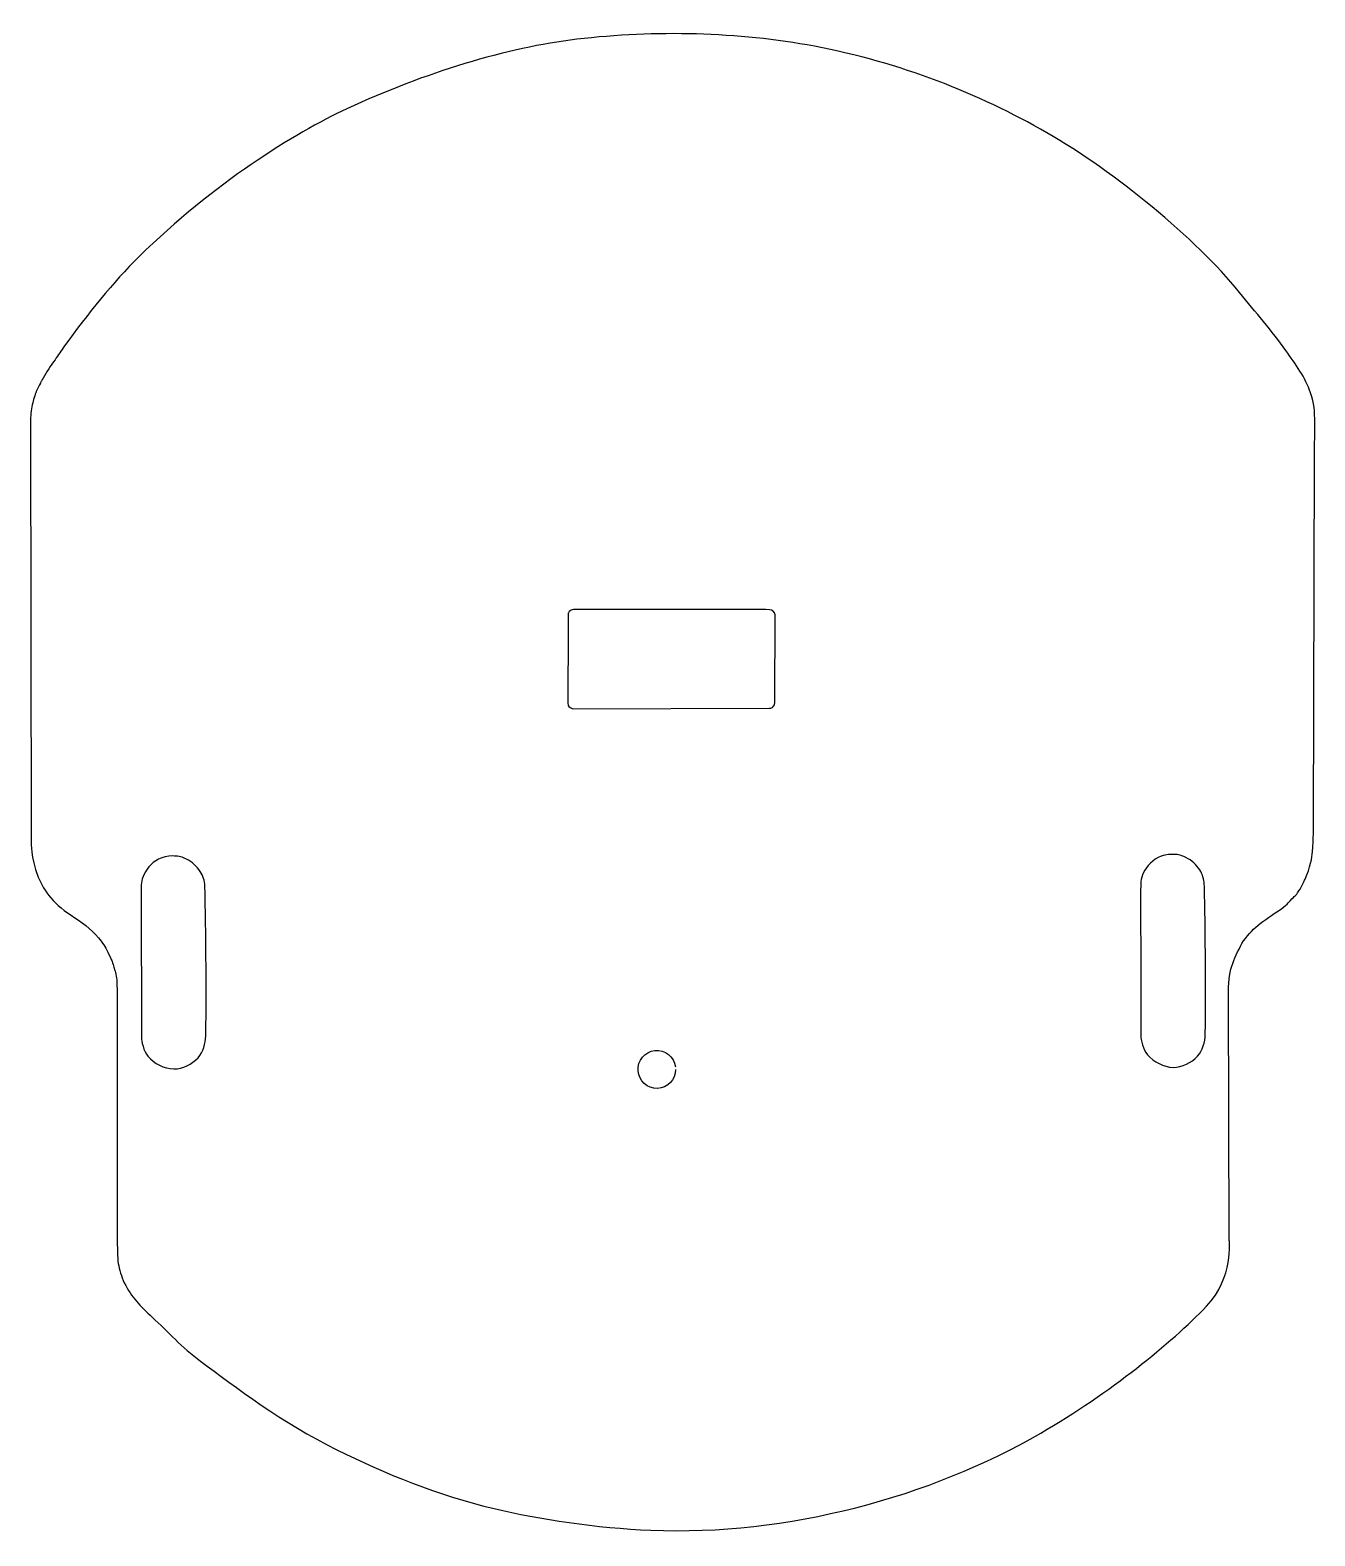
# Model space of a CAD drawing. Extents: x 68 to 864, y 155 to 1088.
import ezdxf

# ---------------------------------------------------------------- set-up
doc = ezdxf.new("R2010")
doc.units = 0
doc.layers.add('Calque_1', color=7, linetype='CONTINUOUS')

msp = doc.modelspace()

# ---------------------------------------------------------------- linework, layer by layer
at = {"layer": 'Calque_1', "color": 7}
for points in [[(68.489474, 846.13654)], [(401.55222, 726.73503), (401.40516, 717.32365), (401.35616, 671.34512), (401.45426, 669.67854), (401.79737, 668.99229), (402.72871, 668.30604), (403.61104, 667.9629), (404.34629, 667.61979), (526.07989, 667.98065), (526.9464, 668.01535), (528.05553, 668.43128), (528.74874, 669.12449), (529.33799, 670.06035), (529.47664, 671.48142), (529.64994, 725.82938), (529.30333, 727.00783), (528.50612, 727.94366), (527.46631, 728.67153), (526.11455, 728.91416), (523.89626, 729.01816), (405.82465, 729.07016), (404.69819, 729.08766), (403.9183, 728.93168), (403.38106, 728.75836), (402.75718, 728.3251), (402.16795, 727.78786), (401.70003, 727.09466)], [(156.66026, 576.34902)], [(775.7151, 577.32848)]]:
    msp.add_lwpolyline(points, close=True, dxfattribs=at)
for points in [[(68.489504, 846.13654), (68.97968, 584.55834)], [(863.10196, 595.2698), (863.7982, 823.10381), (863.98427, 844.62236)], [(122.12741, 491.44786), (122.24225, 335.305408)], [(810.94721, 338.417564), (810.50533, 490.65662)]]:
    msp.add_lwpolyline(points, dxfattribs=at)
for points in [[(406.88981, 1082.4119), (363.53205, 1077.34552), (312.67974, 1061.70907), (264.39911, 1039.33859)], [(554.0028, 1078.05837), (506.49884, 1086.98799), (455.53089, 1088.09564), (406.88981, 1082.4119)], [(697.96421, 1024.50687), (655.82468, 1048.75157), (606.92992, 1068.10932), (554.0028, 1078.05837)], [(264.39911, 1039.33859), (232.05966, 1024.35434), (181.82428, 993.03954), (135.64763, 947.68007)], [(817.27713, 925.59976), (790.10075, 958.99027), (740.0242, 1000.30793), (697.96421, 1024.50687)], [(135.64763, 947.68007), (119.5205, 931.83834), (103.83417, 912.04552), (89.456138, 892.36918)], [(846.05236, 889.51907), (837.50614, 901.69134), (827.35221, 913.22091), (817.27713, 925.59976)], [(89.456138, 892.36918), (87.429336, 889.5955), (85.654847, 886.68301), (83.64451, 883.87123)], [(861.36901, 863.30895), (858.07855, 872.88534), (851.98928, 881.06318), (846.05236, 889.51907)], [(83.64451, 883.87123), (80.956893, 880.11216), (78.360557, 876.19242), (76.210022, 872.36973)], [(76.210022, 872.36973), (74.721297, 869.72345), (75.657215, 871.71141), (72.076415, 864.18507)], [(72.076415, 864.18507), (71.862276, 863.73498), (70.369848, 859.78076), (69.82747, 857.16573)], [(863.98427, 844.62236), (863.77477, 852.1819), (863.6436, 856.68908), (861.36901, 863.30895)], [(69.82747, 857.16573), (69.094185, 853.63026), (68.552301, 851.01899), (68.489474, 846.13654)], [(862.52504, 578.87774), (863.26021, 587.03652), (863.10196, 595.2698), (863.10196, 595.2698)], [(68.97968, 584.55834), (68.97968, 584.55834), (68.234758, 576.14132), (73.295944, 563.28061)], [(857.89768, 561.96158), (861.23767, 569.17895), (862.23077, 575.61204), (862.52504, 578.87774)], [(156.66026, 576.34902), (143.01126, 576.57168), (137.09269, 563.94369), (137.05322, 558.5066)], [(165.09125, 574.3883), (161.10378, 576.35467), (159.5452, 576.30196), (156.66026, 576.34902)], [(173.62032, 566.74155), (171.54634, 569.94754), (168.69208, 572.6126), (165.09125, 574.3883)], [(775.7151, 577.32848), (762.0661, 577.55114), (756.14753, 564.92315), (756.10806, 559.48606)], [(784.14609, 575.36776), (780.15862, 577.33413), (778.60004, 577.28142), (775.7151, 577.32848)], [(792.67516, 567.72101), (790.60118, 570.927), (787.74692, 573.59206), (784.14609, 575.36776)], [(73.295944, 563.28061), (76.869148, 554.20093), (83.008109, 546.32665), (95.951341, 538.03097)], [(176.46334, 557.82035), (176.33929, 560.83698), (175.31557, 564.121), (173.62032, 566.74155)], [(795.51818, 558.79981), (795.39413, 561.81644), (794.37041, 565.10046), (792.67516, 567.72101)], [(853.32755, 553.45028), (855.4281, 556.57661), (857.16797, 560.38476), (857.89768, 561.96158)], [(137.05322, 558.5066), (136.82384, 526.9074), (137.3502, 495.30596), (137.15122, 463.70655)], [(177.05155, 464.88297), (177.72609, 495.85537), (176.58739, 554.80372), (176.46334, 557.82035)], [(756.10806, 559.48606), (755.87868, 527.88686), (756.40504, 496.28542), (756.20606, 464.68601)], [(796.10639, 465.86243), (796.78093, 496.83483), (795.64223, 555.78318), (795.51818, 558.79981)], [(848.8066, 548.74644), (851.48213, 551.48386), (852.66028, 552.45715), (853.32755, 553.45028)], [(827.43371, 532.20754), (830.45554, 534.9824), (836.32344, 539.15455), (840.42747, 541.69108)], [(840.42747, 541.69108), (845.32425, 544.71756), (847.16866, 547.0706), (848.8066, 548.74644)], [(95.951341, 538.03097), (102.06988, 534.10942), (107.96093, 529.12172), (112.23115, 523.51595)], [(817.91953, 520.46621), (820.19533, 525.02909), (823.77731, 528.84998), (827.43371, 532.20754)], [(112.23115, 523.51595), (114.55005, 520.4718), (115.72357, 518.24014), (117.73053, 513.84228)], [(117.73053, 513.84228), (119.04028, 510.97222), (118.87218, 511.79897), (120.77033, 505.4456)], [(812.03146, 506.23386), (813.13626, 510.87343), (815.52682, 515.6689), (817.91953, 520.46621)], [(120.77033, 505.4456), (120.91737, 504.95343), (121.39369, 503.72385), (121.62657, 501.88256)], [(810.50533, 490.65662), (810.50533, 490.65662), (810.01967, 497.78541), (812.03146, 506.23386)], [(121.62657, 501.88256), (121.96827, 499.18078), (122.06558, 495.28185), (122.12741, 491.44786)], [(137.15122, 463.70655), (137.13962, 461.86193), (138.48167, 455.26672), (141.17066, 452.23644)], [(172.24782, 451.35411), (175.47458, 454.88804), (176.94728, 460.0951), (177.05155, 464.88297)], [(756.20606, 464.68601), (756.19446, 462.84139), (757.53651, 456.24618), (760.2255, 453.21589)], [(791.30266, 452.33357), (794.52942, 455.8675), (796.00212, 461.07455), (796.10639, 465.86243)], [(141.17066, 452.23644), (145.10894, 447.79832), (151.2173, 444.46559), (157.1504, 444.39361)], [(157.1504, 444.39361), (162.69156, 444.32641), (168.51123, 447.26181), (172.24782, 451.35411)], [(444.79593, 443.22627), (444.345688, 449.553526), (448.925936, 455.106099), (455.15857, 455.78876)], [(455.15857, 455.78876), (461.391205, 456.47142), (467.03952, 452.039178), (467.93767, 445.76098)], [(760.2255, 453.21589), (764.16378, 448.77777), (770.27214, 445.44505), (776.20524, 445.37307)], [(776.20524, 445.37307), (781.7464, 445.30587), (787.56607, 448.24127), (791.30266, 452.33357)], [(456.83031, 432.29568), (450.565319, 432.067734), (445.246168, 436.899013), (444.79593, 443.22627)], [(468.05781, 444.07263), (468.057811, 437.728994), (463.095299, 432.523628), (456.83031, 432.29568)], [(796.85738, 297.324982), (813.85797, 314.968366), (810.94721, 338.417564), (810.94721, 338.417564)], [(122.24225, 335.305408), (122.24225, 335.305408), (122.26735, 327.086711), (122.81721, 323.920868)], [(122.81721, 323.920868), (123.47386, 320.140344), (124.70239, 315.722266), (126.56132, 311.899539)], [(126.56132, 311.899539), (131.06006, 302.648276), (136.34578, 297.617344), (143.88939, 290.569379)], [(143.88939, 290.569379), (153.93142, 281.187145), (162.09341, 271.896863), (173.7723, 263.26097)], [(694.15092, 218.708516), (737.44006, 243.862071), (774.72184, 274.352501), (796.85738, 297.324982)], [(173.7723, 263.26097), (195.02293, 247.547303), (224.64207, 224.930678), (258.10448, 208.428469)], [(452.67602, 158.54112), (537.02355, 155.0415), (626.21269, 179.23238), (694.15092, 218.708516)], [(258.10448, 208.428469), (288.08514, 193.64331), (320.75336, 180.16311), (355.6868, 171.92908)], [(355.6868, 171.92908), (383.73437, 165.3181), (419.05183, 159.9362), (452.67602, 158.54112)]]:
    msp.add_open_spline(points, degree=3, dxfattribs=at)

doc.saveas('drawing.dxf')
